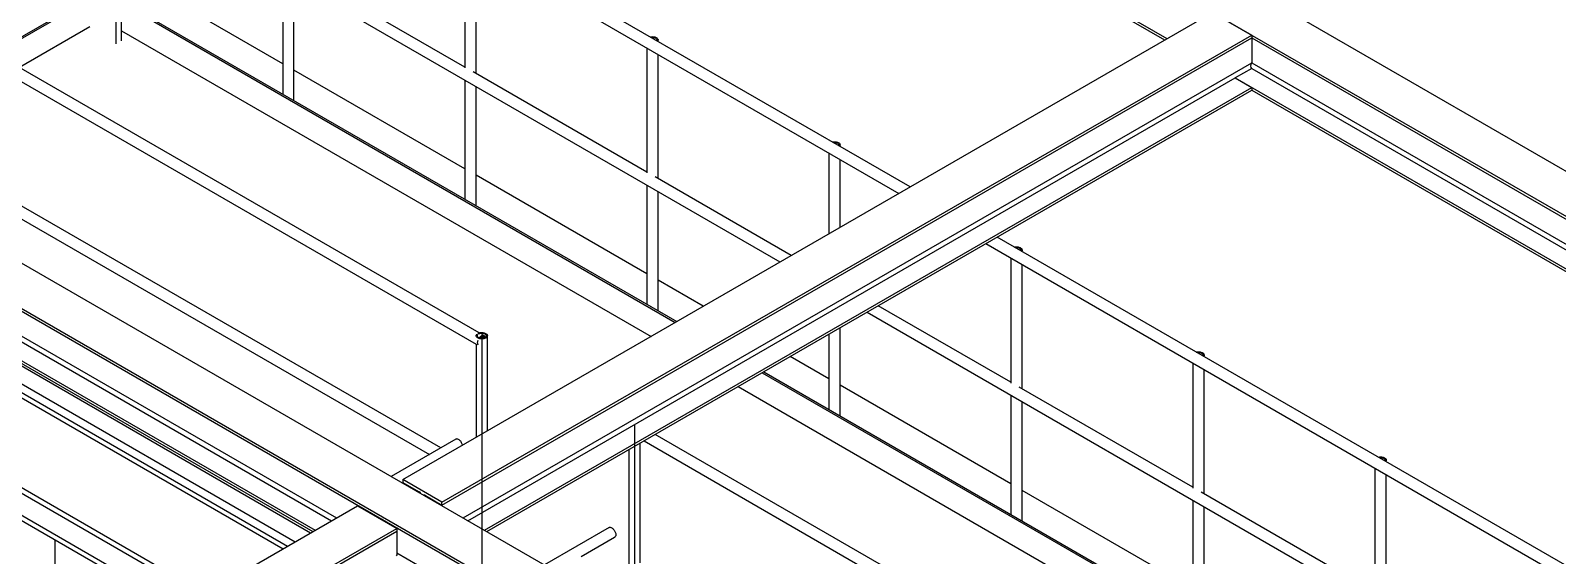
# Model space of a CAD drawing. Header units: inches. Extents: x 5 to 1254, y 17 to 852.
# Drawn here: x 368.9 to 547.8, y 619.3 to 680.8 of the extents above; entities that cross this region are included whole.
import ezdxf

# ---------------------------------------------------------------- set-up
doc = ezdxf.new("R2010")
doc.units = ezdxf.units.IN
doc.header["$LTSCALE"] = 13.5
doc.header["$MEASUREMENT"] = 0

msp = doc.modelspace()

# ---------------------------------------------------------------- linework, layer by layer
at = {"color": 7, "linetype": 'Continuous', "lineweight": 25}
for p, q in [((383.29, 759.91), (645.26, 608.67)), ((378.69, 757.25), (640.67, 606.02)), ((378.98, 679.27), (378.98, 753.9)), ((379.58, 679.62), (379.58, 754.25)), ((379.58, 750.59), (502.06, 679.89)), ((379.58, 750.27), (501.78, 679.73)), ((471.96, 662.51), (379.58, 715.84)), ((379.58, 714.32), (470.65, 661.75)), ((282.96, 702.61), (546.01, 550.76)), ((278.37, 699.96), (541.41, 548.1)), ((278.55, 699.53), (540.95, 548.04)), ((379.58, 698.25), (456.72, 653.72)), ((280.48, 694.82), (404.2, 623.39)), ((280.76, 695.31), (404.76, 623.72)), ((279.79, 692.99), (402.27, 622.28)), ((279.79, 692.66), (401.99, 622.12)), ((419.8, 691.11), (419.8, 676.46)), ((421.12, 675.79), (421.12, 690.35)), ((398.48, 687.34), (398.48, 673.37)), ((419.8, 676.55), (399.45, 688.3)), ((398.48, 676.95), (383.32, 685.7)), ((399.8, 672.62), (399.8, 686.58)), ((375.71, 684.63), (364.63, 678.23)), ((375.89, 684.52), (364.81, 678.13)), ((379.58, 684.28), (444.63, 646.73)), ((379.58, 684.08), (444.45, 646.63)), ((412.54, 628.21), (507.38, 682.96)), ((507.38, 682.96), (511.98, 680.31)), ((375.89, 681.26), (367.64, 676.5)), ((379.58, 680.81), (441.62, 645)), ((417.13, 625.56), (511.98, 680.31)), ((417.13, 625.23), (511.98, 679.98)), ((442.44, 679.55), (442.44, 679.74)), ((511.98, 680.31), (511.98, 679.98)), ((511.98, 679.98), (640.67, 605.69)), ((511.98, 679.98), (511.98, 677.04)), ((421.49, 645.41), (363.88, 678.67)), ((441.13, 678.8), (441.13, 664.15)), ((442.44, 663.48), (442.44, 678.04)), ((363.25, 677.51), (421.15, 644.09)), ((419.8, 664.64), (399.8, 676.19)), ((419.61, 623.72), (511.98, 677.04)), ((511.98, 676.39), (510.05, 675.28)), ((511.98, 677.04), (634.86, 606.1)), ((511.98, 676.39), (634.86, 605.45)), ((419.8, 675.03), (419.8, 661.06)), ((420.18, 623.39), (510.05, 675.28)), ((441.13, 664.24), (420.77, 675.99)), ((510.05, 675.28), (633.58, 603.96)), ((510.05, 675.28), (511.98, 674.16)), ((421.12, 660.31), (421.12, 674.27)), ((422.11, 622.28), (511.98, 674.16)), ((422.39, 622.12), (511.98, 673.84)), ((511.98, 674.16), (511.98, 673.84)), ((511.98, 673.84), (633.3, 603.8)), ((398.68, 669.79), (398.67, 669.8)), ((463.77, 667.25), (463.77, 667.43)), ((462.45, 666.49), (462.45, 657.02)), ((463.77, 657.78), (463.77, 665.73)), ((441.13, 652.33), (421.12, 663.88)), ((458.04, 654.48), (442.09, 663.68)), ((416.99, 631.93), (363.88, 662.59)), ((441.13, 662.72), (441.13, 648.76)), ((442.44, 648), (442.44, 661.96)), ((363.25, 661.43), (415.68, 631.17)), ((420, 657.48), (419.99, 657.49)), ((603.48, 586.59), (482.16, 656.62)), ((480.85, 655.87), (602.17, 585.83)), ((485.09, 654.94), (485.09, 655.12)), ((483.77, 654.18), (483.77, 639.53)), ((485.09, 638.86), (485.09, 653.42)), ((447.72, 648.52), (442.44, 651.57)), ((466.93, 647.83), (588.25, 577.79)), ((483.77, 639.62), (468.24, 648.59)), ((463.77, 635.69), (463.77, 646)), ((363.37, 644.14), (401.75, 621.98)), ((421.14, 645.07), (421.14, 644.98)), ((421.14, 644.09), (421.14, 633.17)), ((422.07, 645.07), (421.82, 645.22)), ((422.46, 633.93), (422.46, 645.07)), ((441.33, 645.17), (441.31, 645.18)), ((462.45, 645.25), (462.45, 636.45)), ((462.45, 640.02), (457.93, 642.63)), ((506.41, 642.63), (506.41, 642.81)), ((364.08, 640.61), (399.05, 620.42)), ((364.08, 640.61), (399.05, 620.42)), ((364.86, 641.18), (399.93, 620.93)), ((454.65, 640.74), (575.97, 570.71)), ((454.83, 640.85), (576.15, 570.81)), ((505.1, 641.87), (505.1, 627.22)), ((506.41, 626.55), (506.41, 641.11)), ((363.76, 640.18), (398.52, 620.11)), ((451.82, 639.11), (573.14, 569.07)), ((483.77, 627.71), (463.77, 639.26)), ((505.1, 627.31), (484.74, 639.06)), ((483.77, 638.1), (483.77, 624.14)), ((485.09, 623.38), (485.09, 637.34)), ((490.31, 605.68), (442.11, 633.5)), ((357.92, 632.38), (388.84, 614.53)), ((358.2, 632.87), (389.41, 614.86)), ((418.76, 632.95), (411.19, 628.58)), ((439.02, 631.72), (439.02, 612.52)), ((440.33, 618.46), (440.33, 632.48)), ((440.8, 632.74), (489.93, 604.38)), ((462.65, 632.86), (462.64, 632.87)), ((356.53, 629.98), (386.07, 612.93)), ((356.8, 630.44), (386.6, 613.24)), ((527.74, 630.32), (527.74, 630.5)), ((412.51, 627.82), (412.58, 627.86)), ((417.13, 625.56), (412.54, 628.21)), ((412.54, 628.21), (412.54, 627.88)), ((412.54, 627.88), (414.47, 626.77)), ((526.42, 629.56), (526.42, 614.91)), ((527.74, 614.24), (527.74, 628.8)), ((414.18, 626.94), (414.18, 626.85)), ((415.14, 626.3), (415.21, 626.35)), ((415.21, 626.35), (417.13, 625.23)), ((505.1, 615.4), (485.09, 626.95)), ((526.42, 615), (506.06, 626.75)), ((297.46, 561.78), (407.24, 625.15)), ((407.24, 625.15), (411.83, 622.5)), ((417.13, 625.23), (417.13, 625.56)), ((505.1, 625.79), (505.1, 611.83)), ((506.41, 611.07), (506.41, 625.03)), ((302.06, 559.13), (411.83, 622.5)), ((410.16, 623.55), (410.09, 623.51)), ((410.26, 623.41), (410.33, 623.45)), ((411.83, 622.58), (411.83, 622.5)), ((411.83, 622.5), (411.83, 622.17)), ((436.7, 622.59), (429.13, 618.22)), ((302.34, 558.96), (411.83, 622.17)), ((371.81, 606.82), (371.81, 621.16)), ((411.83, 622.17), (411.83, 619.4)), ((422.46, 622.08), (422.46, 622.16)), ((433.44, 619.19), (437.35, 621.45)), ((411.83, 619.4), (411.76, 619.27)), ((411.83, 619.64), (535.07, 548.5)), ((483.97, 620.55), (483.96, 620.56))]:
    msp.add_line(p, q, dxfattribs=at)
at = {"color": 7, "linetype": 'Continuous'}
for p, q in [((421.8, 645.07), (421.8, 610.78)), ((439.68, 634.68), (439.68, 600.39))]:
    msp.add_line(p, q, dxfattribs=at)
at = {"color": 7, "linetype": 'Continuous', "lineweight": 25, "flags": 128}
for points in [[(441.52, 680.09), (441.61, 680.1), (441.7, 680.11), (441.8, 680.12), (441.89, 680.11), (441.99, 680.1), (442.07, 680.08), (442.16, 680.05), (442.23, 680.01), (442.3, 679.97), (442.35, 679.93), (442.39, 679.88), (442.42, 679.83), (442.44, 679.77), (442.44, 679.72), (442.43, 679.66), (442.4, 679.61), (442.39, 679.59)], [(441.63, 680.03), (441.64, 680.03), (441.72, 680.04), (441.81, 680.04), (441.89, 680.03), (441.98, 680.02), (442.05, 680), (442.12, 679.97), (442.19, 679.93), (442.24, 679.89), (442.27, 679.85), (442.3, 679.8), (442.31, 679.75), (442.31, 679.7), (442.29, 679.65), (442.29, 679.65)], [(462.85, 667.78), (462.93, 667.79), (463.02, 667.8), (463.12, 667.81), (463.22, 667.8), (463.31, 667.79), (463.4, 667.77), (463.48, 667.74), (463.56, 667.71), (463.62, 667.66), (463.68, 667.62), (463.72, 667.57), (463.75, 667.52), (463.76, 667.46), (463.76, 667.41), (463.75, 667.35), (463.73, 667.3), (463.71, 667.28)], [(462.95, 667.72), (462.96, 667.72), (463.04, 667.73), (463.13, 667.73), (463.22, 667.72), (463.3, 667.71), (463.38, 667.69), (463.45, 667.66), (463.51, 667.62), (463.56, 667.58), (463.6, 667.54), (463.62, 667.49), (463.63, 667.44), (463.63, 667.39), (463.61, 667.34), (463.61, 667.34)], [(484.17, 655.47), (484.25, 655.48), (484.35, 655.49), (484.44, 655.5), (484.54, 655.49), (484.63, 655.48), (484.72, 655.46), (484.8, 655.43), (484.88, 655.4), (484.94, 655.35), (485, 655.31), (485.04, 655.26), (485.07, 655.21), (485.09, 655.15), (485.09, 655.1), (485.08, 655.04), (485.05, 654.99), (485.04, 654.97)], [(484.27, 655.41), (484.28, 655.41), (484.37, 655.42), (484.45, 655.42), (484.54, 655.41), (484.62, 655.4), (484.7, 655.38), (484.77, 655.35), (484.83, 655.31), (484.88, 655.27), (484.92, 655.23), (484.94, 655.18), (484.96, 655.13), (484.95, 655.08), (484.93, 655.03), (484.93, 655.03)], [(422.26, 644.8), (422.19, 644.77), (422.11, 644.74), (422.02, 644.71), (421.93, 644.7), (421.83, 644.69), (421.74, 644.69), (421.64, 644.7), (421.55, 644.72), (421.47, 644.74), (421.39, 644.78), (421.32, 644.81), (421.26, 644.86), (421.21, 644.9), (421.17, 644.96), (421.15, 645.01), (421.14, 645.06), (421.15, 645.12), (421.16, 645.17), (421.2, 645.23), (421.23, 645.26)], [(422.17, 644.86), (422.1, 644.83), (422.03, 644.8), (421.95, 644.78), (421.86, 644.77), (421.78, 644.77), (421.69, 644.78), (421.61, 644.79), (421.53, 644.81), (421.46, 644.84), (421.4, 644.88), (421.35, 644.92), (421.31, 644.96), (421.28, 645.01), (421.27, 645.06), (421.28, 645.11), (421.3, 645.16), (421.33, 645.2), (421.33, 645.21)], [(421.33, 645.34), (421.37, 645.36), (421.45, 645.39), (421.53, 645.42), (421.62, 645.44), (421.71, 645.45), (421.81, 645.45), (421.91, 645.45), (422, 645.43), (422.09, 645.41), (422.17, 645.38), (422.25, 645.35), (422.31, 645.31), (422.37, 645.26), (422.41, 645.21), (422.44, 645.16), (422.45, 645.11), (422.45, 645.05), (422.44, 645), (422.42, 644.94), (422.38, 644.89), (422.33, 644.85), (422.26, 644.8), (422.26, 644.8)], [(421.43, 645.29), (421.49, 645.32), (421.57, 645.34), (421.65, 645.36), (421.73, 645.37), (421.82, 645.37), (421.91, 645.37), (421.99, 645.35), (422.07, 645.33), (422.14, 645.3), (422.2, 645.27), (422.25, 645.23), (422.29, 645.18), (422.31, 645.13), (422.32, 645.08), (422.32, 645.03), (422.3, 644.99), (422.27, 644.94), (422.22, 644.9), (422.17, 644.86)], [(421.5, 644.82), (421.5, 644.82), (421.56, 644.89), (421.62, 644.96), (421.69, 645.01), (421.76, 645.05), (421.82, 645.08), (421.89, 645.1), (421.95, 645.11), (422.01, 645.1), (422.06, 645.08), (422.11, 645.05), (422.15, 645), (422.17, 644.96)], [(421.58, 644.8), (421.59, 644.81), (421.65, 644.87), (421.71, 644.91), (421.77, 644.95), (421.83, 644.97), (421.89, 644.98), (421.94, 644.98), (421.99, 644.97), (422.03, 644.94), (422.07, 644.9), (422.09, 644.85), (422.1, 644.82)], [(505.49, 643.16), (505.58, 643.17), (505.67, 643.18), (505.77, 643.19), (505.86, 643.18), (505.96, 643.17), (506.04, 643.15), (506.13, 643.12), (506.2, 643.09), (506.27, 643.05), (506.32, 643), (506.36, 642.95), (506.39, 642.9), (506.41, 642.84), (506.41, 642.79), (506.4, 642.73), (506.37, 642.68), (506.36, 642.66)], [(505.6, 643.1), (505.61, 643.1), (505.69, 643.11), (505.78, 643.11), (505.86, 643.1), (505.95, 643.09), (506.02, 643.07), (506.09, 643.04), (506.16, 643), (506.21, 642.96), (506.24, 642.92), (506.27, 642.87), (506.28, 642.82), (506.28, 642.77), (506.26, 642.72), (506.26, 642.72)], [(419.54, 632.25), (419.53, 632.28), (419.51, 632.36), (419.47, 632.45), (419.43, 632.54), (419.38, 632.62), (419.33, 632.7), (419.27, 632.77), (419.2, 632.83), (419.14, 632.88), (419.07, 632.92), (419, 632.95), (418.93, 632.97), (418.87, 632.98), (418.81, 632.97), (418.76, 632.95), (418.76, 632.95)], [(526.82, 630.85), (526.9, 630.86), (526.99, 630.87), (527.09, 630.88), (527.19, 630.87), (527.28, 630.86), (527.37, 630.84), (527.45, 630.81), (527.53, 630.78), (527.59, 630.74), (527.65, 630.69), (527.69, 630.64), (527.72, 630.59), (527.73, 630.53), (527.73, 630.48), (527.72, 630.42), (527.7, 630.37), (527.68, 630.35)], [(526.92, 630.79), (526.93, 630.79), (527.01, 630.8), (527.1, 630.8), (527.19, 630.79), (527.27, 630.78), (527.35, 630.76), (527.42, 630.73), (527.48, 630.69), (527.53, 630.65), (527.57, 630.61), (527.59, 630.56), (527.6, 630.51), (527.6, 630.46), (527.58, 630.41), (527.58, 630.41)], [(436.7, 622.59), (436.73, 622.6), (436.78, 622.62), (436.84, 622.62), (436.91, 622.61), (436.97, 622.58), (437.04, 622.55), (437.11, 622.5), (437.18, 622.44), (437.24, 622.38), (437.3, 622.3), (437.35, 622.22), (437.39, 622.14), (437.43, 622.05), (437.46, 621.96), (437.48, 621.88), (437.49, 621.79), (437.49, 621.71), (437.48, 621.64), (437.46, 621.58), (437.43, 621.52), (437.39, 621.48), (437.35, 621.45)]]:
    msp.add_lwpolyline(points, dxfattribs=at)
at = {"color": 7, "linetype": 'Continuous', "lineweight": 25}
for centre, radius, start, end in [((421.68, 644.22), 0.401, 177.4685, 211.2594), ((422.13, 644.22), 0.86, 158.8211, 178.8184), ((414.17, 626.29), 0.57, 31.098, 58.1312), ((415.09, 626.18), 0.207, 54.8515, 109.0934)]:
    msp.add_arc(centre, radius, start, end, dxfattribs=at)
msp.add_ellipse((512.26, 676.88), major_axis=(0.283, 0.49), ratio=0.577335, start_param=1.570837, end_param=3.141633, dxfattribs=at)

doc.saveas('drawing.dxf')
